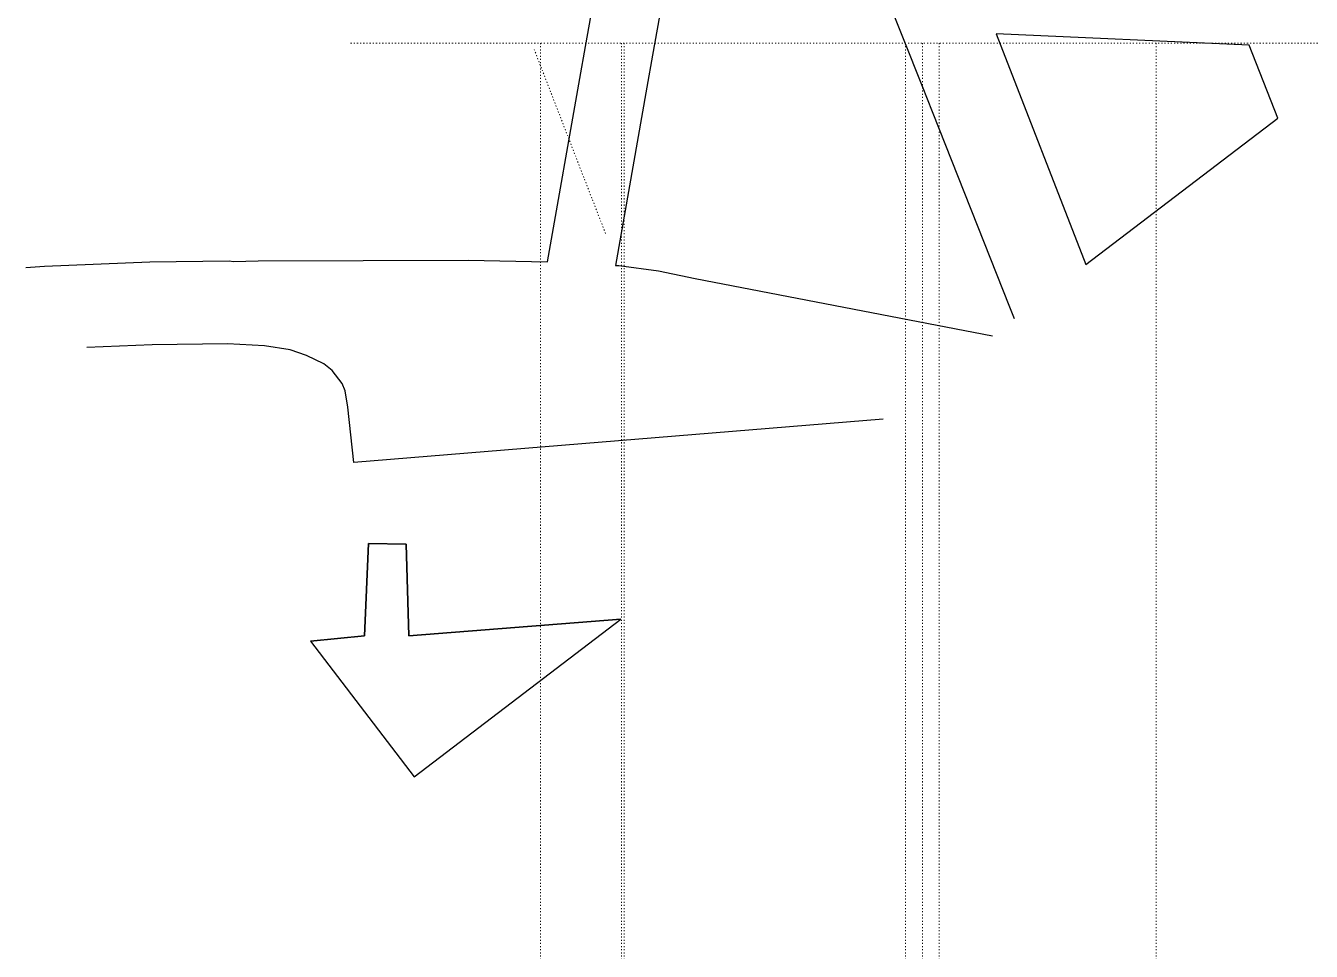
# Model space of a CAD drawing. Header units: millimetres. Extents: x -1049904 to -1048779, y -742436 to -740458.
# Drawn here: x -1049831.8 to -1049344.7, y -742054.6 to -741704.1 of the extents above; entities that cross this region are included whole.
import ezdxf

# ---------------------------------------------------------------- set-up
doc = ezdxf.new("R2010")
doc.units = ezdxf.units.MM
doc.linetypes.add('DOT', pattern=[1.6, 0.4, -0.8, 0.4])
doc.layers.add('補助線', color=5, linetype='DOT', lineweight=0, plot=False)

msp = doc.modelspace()

# ---------------------------------------------------------------- linework, layer by layer
at = {"color": 250}
for points in [[(-1049634.072845, -741793.423184), (-1049621.799366, -741724.084951), (-1049619.655943, -741711.887182), (-1049611.011254, -741663.083817)], [(-1049585.429064, -741665.876084), (-1049594.269774, -741715.166472), (-1049596.413195, -741727.364242), (-1049608.360111, -741794.820083)], [(-1049458.833816, -741810.676982), (-1049488.215651, -741736.670198), (-1049491.991413, -741727.099307), (-1049506.172914, -741691.509751)], [(-1049831.763064, -741795.597445), (-1049824.665094, -741795.127912), (-1049784.696544, -741793.452362), (-1049754.617933, -741793.155582), (-1049752.9971, -741793.302212), (-1049743.698365, -741793.128803), (-1049664.098011, -741792.80046), (-1049634.072845, -741793.423184)], [(-1049608.360111, -741794.820083), (-1049607.020119, -741794.92974), (-1049592.023561, -741796.951611), (-1049578.060501, -741799.761419), (-1049465.446817, -741821.465548)], [(-1049457.082405, -741815.088431), (-1049458.833816, -741810.676982)], [(-1049506.838193, -741853.022773), (-1049707.473948, -741869.505626), (-1049709.719254, -741848.58234), (-1049710.728456, -741842.310279), (-1049711.850954, -741839.518397), (-1049715.689734, -741834.648959), (-1049718.849703, -741832.153634), (-1049725.414238, -741828.985684), (-1049731.551222, -741826.874119), (-1049741.264119, -741825.350437), (-1049755.290176, -741824.601485), (-1049783.868346, -741824.886987), (-1049808.636332, -741825.93114)], [(-1049723.856592, -741937.130719), (-1049703.415575, -741935.195617), (-1049701.911389, -741900.222421), (-1049687.589744, -741900.369395), (-1049686.574717, -741935.182319), (-1049606.28114, -741928.839132)]]:
    msp.add_lwpolyline(points, dxfattribs=at)
at = {"color": 254}
msp.add_lwpolyline([(-1049464.04892, -741707.178291), (-1049430.150378, -741794.555168), (-1049357.303817, -741739.016176), (-1049368.15149, -741711.401063)], close=True, dxfattribs=at)
at = {"color": 250}
msp.add_lwpolyline([(-1049464.04892, -741707.178291), (-1049430.150378, -741794.555168), (-1049357.303817, -741739.016176), (-1049368.15149, -741711.401063)], close=True, dxfattribs=at)
at = {"color": 7}
msp.add_lwpolyline([(-1049701.911148, -741900.222854), (-1049703.415463, -741935.196121), (-1049723.856322, -741937.131072), (-1049684.634014, -741988.576196), (-1049606.281624, -741928.839501), (-1049686.574643, -741935.182854), (-1049687.589541, -741900.369782)], close=True, dxfattribs=at)
at = {"layer": '補助線'}
for p, q in [((-1049194.653013, -741710.631913), (-1049709.429902, -741710.631913)), ((-1049612.084035, -741782.743791), (-1049639.294541, -741712.557444)), ((-1049636.768958, -741710.631913), (-1049636.768958, -742405.17717)), ((-1049606.042106, -741710.631913), (-1049606.042106, -742405.17717)), ((-1049604.969584, -741710.631913), (-1049604.969584, -742405.17717)), ((-1049498.439885, -741710.631913), (-1049498.439885, -742405.17717)), ((-1049492.034806, -741710.631913), (-1049492.034806, -742405.17717)), ((-1049485.629928, -741710.631913), (-1049485.629928, -742405.17717)), ((-1049403.402279, -741710.631913), (-1049403.402279, -742405.17717))]:
    msp.add_line(p, q, dxfattribs=at)

doc.saveas('drawing.dxf')
